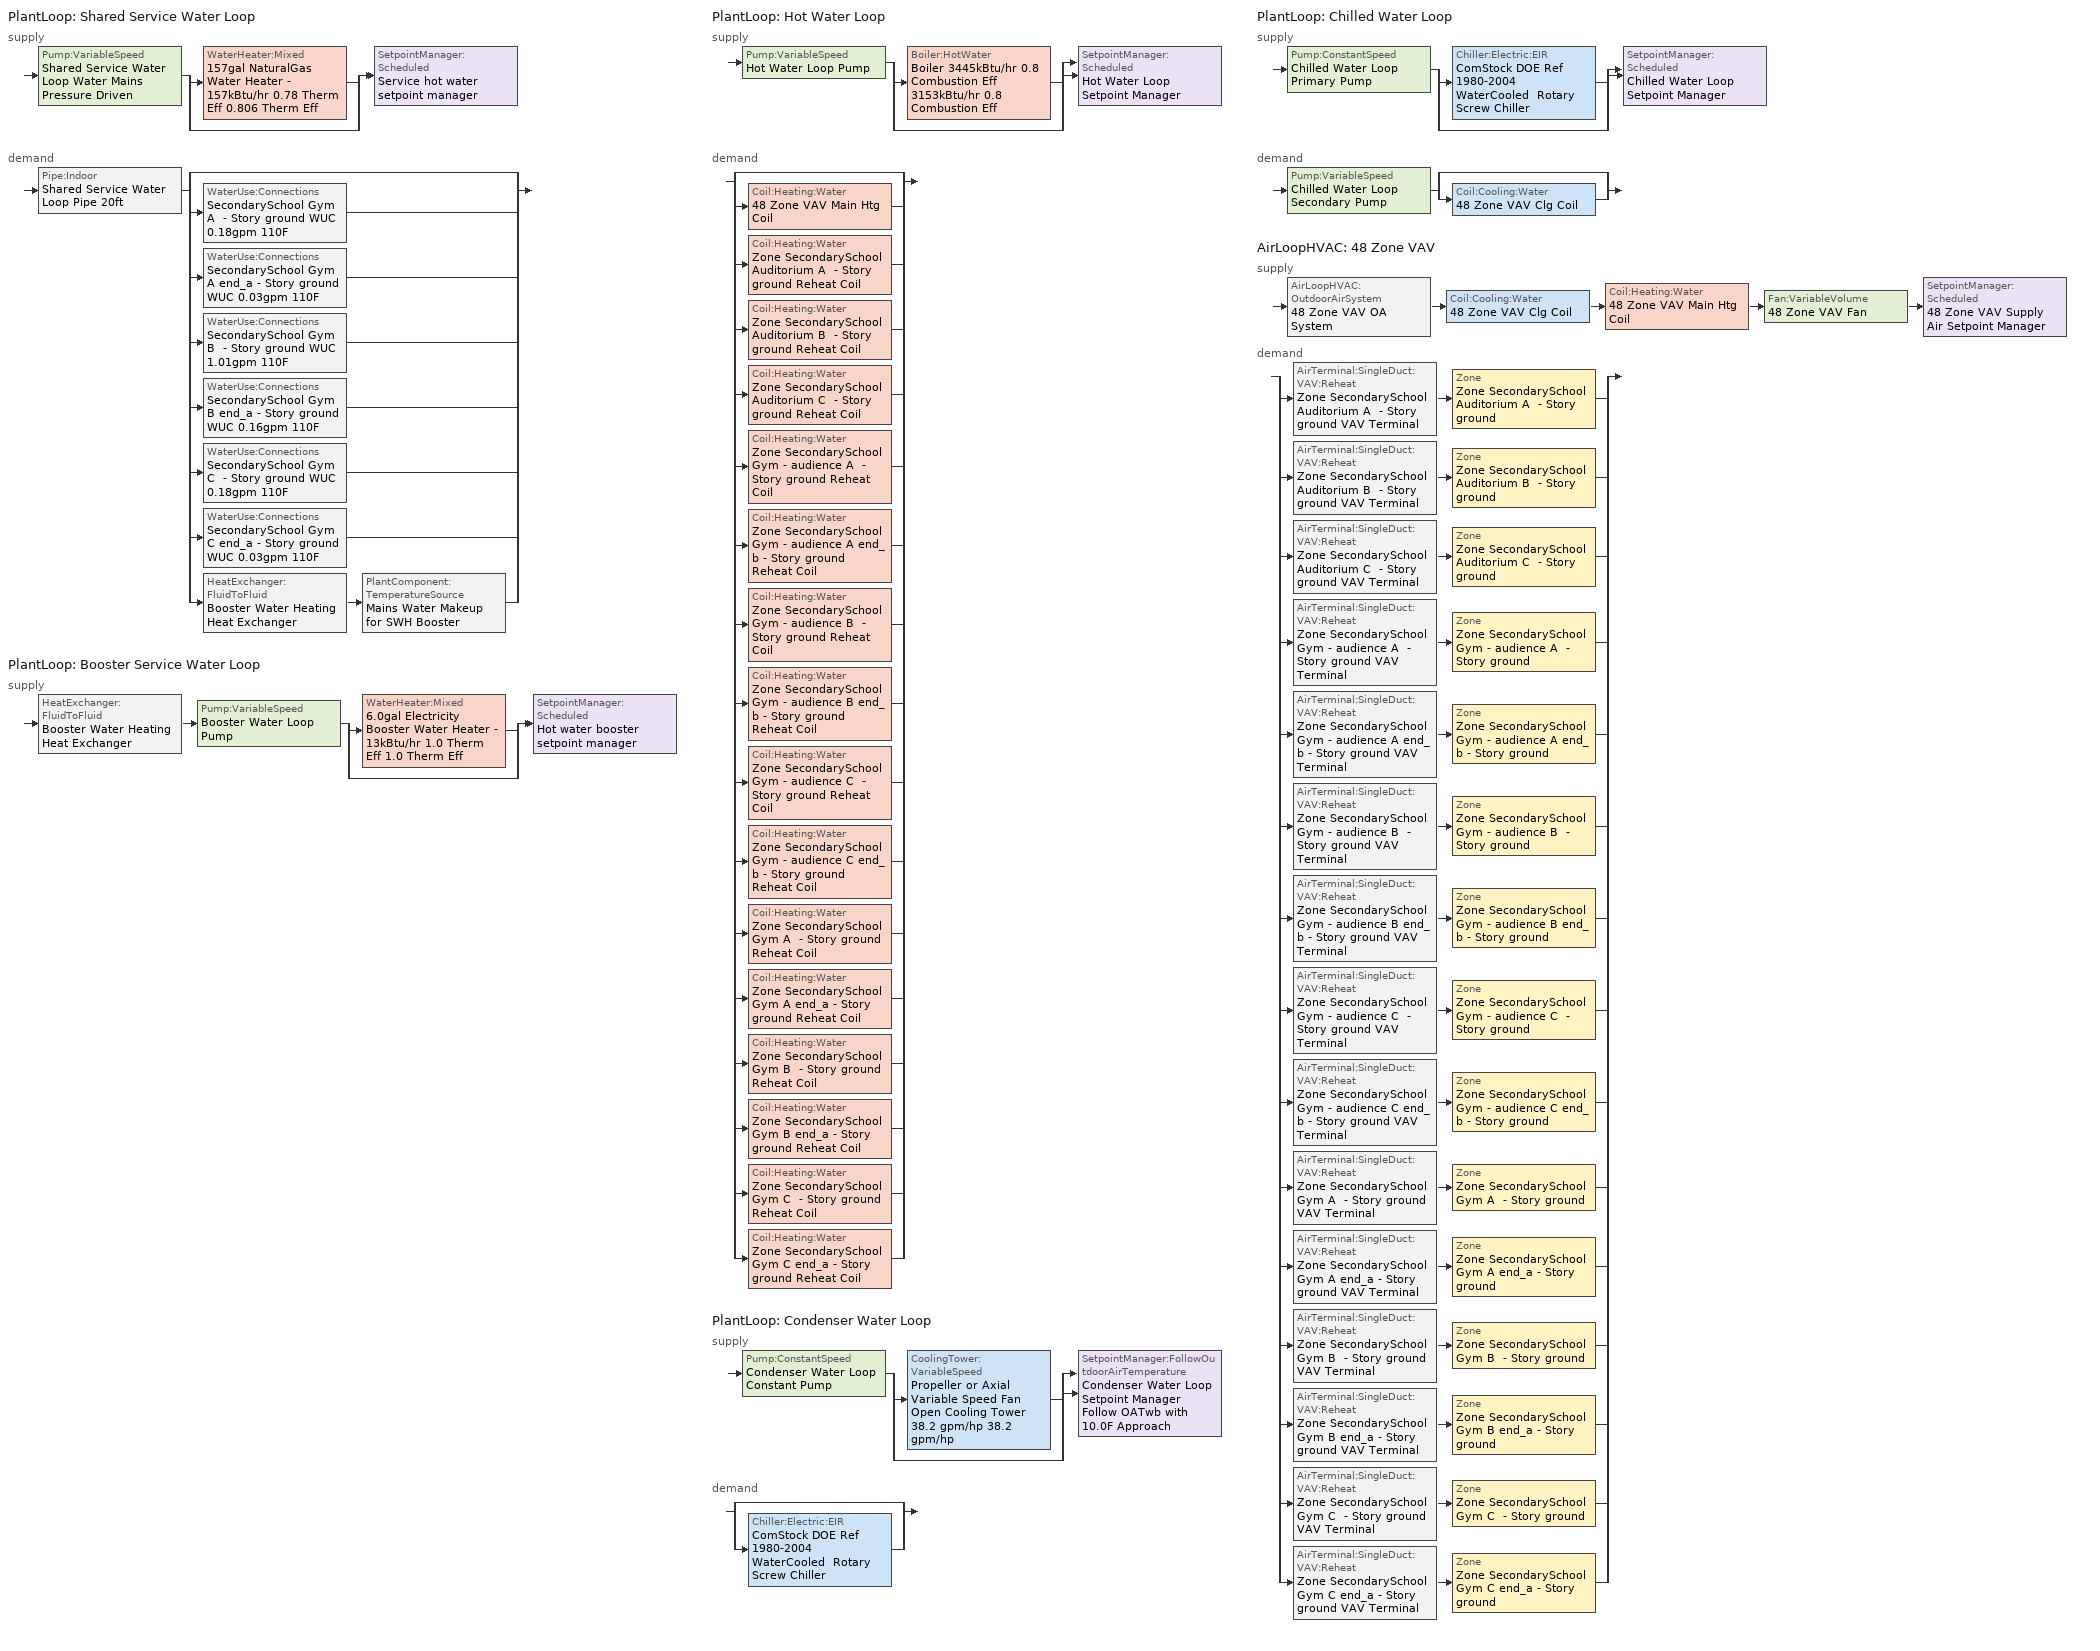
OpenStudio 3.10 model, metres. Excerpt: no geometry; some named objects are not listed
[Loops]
PlantLoop 'Shared Service Water Loop'
 supply: Pump:VariableSpeed 'Shared Service Water Loop Water Mains Pressure Driven' > split
  | WaterHeater:Mixed '157gal NaturalGas Water Heater - 157kBtu/hr 0.78 Therm Eff 0.806 Therm Eff'
  | bypass
  join > SetpointManager:Scheduled 'Service hot water setpoint manager'
 demand: Pipe:Indoor 'Shared Service Water Loop Pipe 20ft' > split
  | bypass
  | WaterUse:Connections 'SecondarySchool Gym A  - Story ground WUC 0.18gpm 110F'
  | WaterUse:Connections 'SecondarySchool Gym A end_a - Story ground WUC 0.03gpm 110F'
  | WaterUse:Connections 'SecondarySchool Gym B  - Story ground WUC 1.01gpm 110F'
  | WaterUse:Connections 'SecondarySchool Gym B end_a - Story ground WUC 0.16gpm 110F'
  | WaterUse:Connections 'SecondarySchool Gym C  - Story ground WUC 0.18gpm 110F'
  | WaterUse:Connections 'SecondarySchool Gym C end_a - Story ground WUC 0.03gpm 110F'
  | HeatExchanger:FluidToFluid 'Booster Water Heating Heat Exchanger' > PlantComponent:TemperatureSource 'Mains Water Makeup for SWH Booster'
PlantLoop 'Booster Service Water Loop'
 supply: HeatExchanger:FluidToFluid 'Booster Water Heating Heat Exchanger' > Pump:VariableSpeed 'Booster Water Loop Pump' > split
  | WaterHeater:Mixed '6.0gal Electricity Booster Water Heater - 13kBtu/hr 1.0 Therm Eff 1.0 Therm Eff'
  | bypass
  join > SetpointManager:Scheduled 'Hot water booster setpoint manager'
PlantLoop 'Hot Water Loop'
 supply: Pump:VariableSpeed 'Hot Water Loop Pump' > split
  | Boiler:HotWater 'Boiler 3445kBtu/hr 0.8 Combustion Eff 3153kBtu/hr 0.8 Combustion Eff'
  | bypass
  join > SetpointManager:Scheduled 'Hot Water Loop Setpoint Manager'
 demand: split
  | bypass
  | Coil:Heating:Water '48 Zone VAV Main Htg Coil'
  | Coil:Heating:Water 'Zone SecondarySchool Auditorium A  - Story ground Reheat Coil'
  | Coil:Heating:Water 'Zone SecondarySchool Auditorium B  - Story ground Reheat Coil'
  | Coil:Heating:Water 'Zone SecondarySchool Auditorium C  - Story ground Reheat Coil'
  | Coil:Heating:Water 'Zone SecondarySchool Gym - audience A  - Story ground Reheat Coil'
  | Coil:Heating:Water 'Zone SecondarySchool Gym - audience A end_b - Story ground Reheat Coil'
  | Coil:Heating:Water 'Zone SecondarySchool Gym - audience B  - Story ground Reheat Coil'
  | Coil:Heating:Water 'Zone SecondarySchool Gym - audience B end_b - Story ground Reheat Coil'
  | Coil:Heating:Water 'Zone SecondarySchool Gym - audience C  - Story ground Reheat Coil'
  | Coil:Heating:Water 'Zone SecondarySchool Gym - audience C end_b - Story ground Reheat Coil'
  | Coil:Heating:Water 'Zone SecondarySchool Gym A  - Story ground Reheat Coil'
  | Coil:Heating:Water 'Zone SecondarySchool Gym A end_a - Story ground Reheat Coil'
  | Coil:Heating:Water 'Zone SecondarySchool Gym B  - Story ground Reheat Coil'
  | Coil:Heating:Water 'Zone SecondarySchool Gym B end_a - Story ground Reheat Coil'
  | Coil:Heating:Water 'Zone SecondarySchool Gym C  - Story ground Reheat Coil'
  | Coil:Heating:Water 'Zone SecondarySchool Gym C end_a - Story ground Reheat Coil'
PlantLoop 'Condenser Water Loop'
 supply: Pump:ConstantSpeed 'Condenser Water Loop Constant Pump' > split
  | CoolingTower:VariableSpeed 'Propeller or Axial Variable Speed Fan Open Cooling Tower 38.2 gpm/hp 38.2 gpm/hp'
  | bypass
  join > SetpointManager:FollowOutdoorAirTemperature 'Condenser Water Loop Setpoint Manager Follow OATwb with 10.0F Approach'
 demand: split
  | bypass
  | Chiller:Electric:EIR 'ComStock DOE Ref 1980-2004 WaterCooled  Rotary Screw Chiller 0 419tons 0.676kW/ton 426tons 0.639kW/ton'
PlantLoop 'Chilled Water Loop'
 supply: Pump:ConstantSpeed 'Chilled Water Loop Primary Pump' > split
  | Chiller:Electric:EIR 'ComStock DOE Ref 1980-2004 WaterCooled  Rotary Screw Chiller 0 419tons 0.676kW/ton 426tons 0.639kW/ton'
  | bypass
  join > SetpointManager:Scheduled 'Chilled Water Loop Setpoint Manager'
 demand: Pump:VariableSpeed 'Chilled Water Loop Secondary Pump' > split
  | bypass
  | Coil:Cooling:Water '48 Zone VAV Clg Coil'
AirLoopHVAC '48 Zone VAV'
 supply: AirLoopHVAC:OutdoorAirSystem '48 Zone VAV OA System' > Coil:Cooling:Water '48 Zone VAV Clg Coil' > Coil:Heating:Water '48 Zone VAV Main Htg Coil' > Fan:VariableVolume '48 Zone VAV Fan' > SetpointManager:Scheduled '48 Zone VAV Supply Air Setpoint Manager'
 demand: split
  | AirTerminal:SingleDuct:VAV:Reheat 'Zone SecondarySchool Auditorium A  - Story ground VAV Terminal' > Zone 'Zone SecondarySchool Auditorium A  - Story ground'
  | AirTerminal:SingleDuct:VAV:Reheat 'Zone SecondarySchool Auditorium B  - Story ground VAV Terminal' > Zone 'Zone SecondarySchool Auditorium B  - Story ground'
  | AirTerminal:SingleDuct:VAV:Reheat 'Zone SecondarySchool Auditorium C  - Story ground VAV Terminal' > Zone 'Zone SecondarySchool Auditorium C  - Story ground'
  | AirTerminal:SingleDuct:VAV:Reheat 'Zone SecondarySchool Gym - audience A  - Story ground VAV Terminal' > Zone 'Zone SecondarySchool Gym - audience A  - Story ground'
  | AirTerminal:SingleDuct:VAV:Reheat 'Zone SecondarySchool Gym - audience A end_b - Story ground VAV Terminal' > Zone 'Zone SecondarySchool Gym - audience A end_b - Story ground'
  | AirTerminal:SingleDuct:VAV:Reheat 'Zone SecondarySchool Gym - audience B  - Story ground VAV Terminal' > Zone 'Zone SecondarySchool Gym - audience B  - Story ground'
  | AirTerminal:SingleDuct:VAV:Reheat 'Zone SecondarySchool Gym - audience B end_b - Story ground VAV Terminal' > Zone 'Zone SecondarySchool Gym - audience B end_b - Story ground'
  | AirTerminal:SingleDuct:VAV:Reheat 'Zone SecondarySchool Gym - audience C  - Story ground VAV Terminal' > Zone 'Zone SecondarySchool Gym - audience C  - Story ground'
  | AirTerminal:SingleDuct:VAV:Reheat 'Zone SecondarySchool Gym - audience C end_b - Story ground VAV Terminal' > Zone 'Zone SecondarySchool Gym - audience C end_b - Story ground'
  | AirTerminal:SingleDuct:VAV:Reheat 'Zone SecondarySchool Gym A  - Story ground VAV Terminal' > Zone 'Zone SecondarySchool Gym A  - Story ground'
  | AirTerminal:SingleDuct:VAV:Reheat 'Zone SecondarySchool Gym A end_a - Story ground VAV Terminal' > Zone 'Zone SecondarySchool Gym A end_a - Story ground'
  | AirTerminal:SingleDuct:VAV:Reheat 'Zone SecondarySchool Gym B  - Story ground VAV Terminal' > Zone 'Zone SecondarySchool Gym B  - Story ground'
  | AirTerminal:SingleDuct:VAV:Reheat 'Zone SecondarySchool Gym B end_a - Story ground VAV Terminal' > Zone 'Zone SecondarySchool Gym B end_a - Story ground'
  | AirTerminal:SingleDuct:VAV:Reheat 'Zone SecondarySchool Gym C  - Story ground VAV Terminal' > Zone 'Zone SecondarySchool Gym C  - Story ground'
  | AirTerminal:SingleDuct:VAV:Reheat 'Zone SecondarySchool Gym C end_a - Story ground VAV Terminal' > Zone 'Zone SecondarySchool Gym C end_a - Story ground'
[Construction]
Copper pipe 0.75in type L with 0.5in fiberglass batt: Fiberglass batt 0.5in, Copper pipe 0.75in type L
[Material] Roughness=Smooth; Thermal Absorptance=0.9; Solar Absorptance=0.7; Visible Absorptance=0.7
Name | Thickness {m} | Conductivity {W/m-K} | Density {kg/m3} | Specific Heat {J/kg-K}
Copper pipe 0.75in type L | 0.001143 | 386 | 8906.27 | 385.1856
Fiberglass batt 0.5in | 0.0127 | 0.0663448 | 11.2129 | 837.36
[Sizing:Zone] Zone Cooling Design Supply Air Temperature Input Method=SupplyAirTemperature; Zone Cooling Design Supply Air Temperature {C}=12.7778; Zone Cooling Design Supply Air Temperature Difference {deltaC}=11.11; Zone Heating Design Supply Air Temperature Input Method=SupplyAirTemperature; Zone Heating Design Supply Air Temperature {C}=40; Zone Heating Design Supply Air Temperature Difference {deltaC}=11.11; Zone Cooling Design Supply Air Humidity Ratio {kg-H2O/kg-air}=0.0085; Zone Heating Design Supply Air Humidity Ratio {kg-H2O/kg-air}=0.008; Cooling Design Air Flow Method=DesignDayWithLimit; Heating Design Air Flow Method=DesignDay; Heating Maximum Air Flow Fraction=1; Account for Dedicated Outdoor Air System=No; Dedicated Outdoor Air System Control Strategy=NeutralSupplyAir; Dedicated Outdoor Air Low Setpoint Temperature for Design {C}=autosize; Dedicated Outdoor Air High Setpoint Temperature for Design {C}=autosize; Zone Load Sizing Method=Sensible Load Only No Latent Load; Zone Latent Cooling Design Supply Air Humidity Ratio Input Method=HumidityRatioDifference; Zone Cooling Design Supply Air Humidity Ratio Difference {kgWater/kgDryAir}=0.005; Zone Latent Heating Design Supply Air Humidity Ratio Input Method=HumidityRatioDifference; Zone Humidification Design Supply Air Humidity Ratio Difference {kgWater/kgDryAir}=0.005; Sizing Option=Coincident
Zone SecondarySchool Gym A end_a - Story ground; Zone SecondarySchool Gym B end_a - Story ground; Zone SecondarySchool Gym C end_a - Story ground; Zone SecondarySchool Gym A  - Story ground; Zone SecondarySchool Gym B  - Story ground; Zone SecondarySchool Gym C  - Story ground; Zone SecondarySchool Auditorium A  - Story ground; Zone SecondarySchool Auditorium B  - Story ground; Zone SecondarySchool Auditorium C  - Story ground; Zone SecondarySchool Gym - audience A  - Story ground; Zone SecondarySchool Gym - audience B  - Story ground; Zone SecondarySchool Gym - audience C  - Story ground; Zone SecondarySchool Gym - audience A end_b - Story ground; Zone SecondarySchool Gym - audience B end_b - Story ground; Zone SecondarySchool Gym - audience C end_b - Story ground
[Zone equipment]
Zone SecondarySchool Gym A end_a - Story ground: Zone SecondarySchool Gym A end_a - Story ground VAV Terminal
Zone SecondarySchool Gym B end_a - Story ground: Zone SecondarySchool Gym B end_a - Story ground VAV Terminal
Zone SecondarySchool Gym C end_a - Story ground: Zone SecondarySchool Gym C end_a - Story ground VAV Terminal
Zone SecondarySchool Gym A  - Story ground: Zone SecondarySchool Gym A  - Story ground VAV Terminal
Zone SecondarySchool Gym B  - Story ground: Zone SecondarySchool Gym B  - Story ground VAV Terminal
Zone SecondarySchool Gym C  - Story ground: Zone SecondarySchool Gym C  - Story ground VAV Terminal
Zone SecondarySchool Auditorium A  - Story ground: Zone SecondarySchool Auditorium A  - Story ground VAV Terminal
Zone SecondarySchool Auditorium B  - Story ground: Zone SecondarySchool Auditorium B  - Story ground VAV Terminal
Zone SecondarySchool Auditorium C  - Story ground: Zone SecondarySchool Auditorium C  - Story ground VAV Terminal
Zone SecondarySchool Gym - audience A  - Story ground: Zone SecondarySchool Gym - audience A  - Story ground VAV Terminal
Zone SecondarySchool Gym - audience B  - Story ground: Zone SecondarySchool Gym - audience B  - Story ground VAV Terminal
Zone SecondarySchool Gym - audience C  - Story ground: Zone SecondarySchool Gym - audience C  - Story ground VAV Terminal
Zone SecondarySchool Gym - audience A end_b - Story ground: Zone SecondarySchool Gym - audience A end_b - Story ground VAV Terminal
Zone SecondarySchool Gym - audience B end_b - Story ground: Zone SecondarySchool Gym - audience B end_b - Story ground VAV Terminal
Zone SecondarySchool Gym - audience C end_b - Story ground: Zone SecondarySchool Gym - audience C end_b - Story ground VAV Terminal
[WaterUse:Equipment:Definition] Target Temperature Schedule=Mixed Water At Faucet Temp - 110F; Sensible Fraction Schedule=Fraction Sensible - 0.2; Latent Fraction Schedule=Fraction Latent - 0.05
Name | Peak Flow Rate {m3/s}
SecondarySchool Gym A  - Story ground Water Use 0.18gpm 110F; SecondarySchool Gym C  - Story ground Water Use 0.18gpm 110F | 1.10952e-05
SecondarySchool Gym A end_a - Story ground Water Use 0.03gpm 110F; SecondarySchool Gym C end_a - Story ground Water Use 0.03gpm 110F | 1.77422e-06
SecondarySchool Gym B  - Story ground Water Use 1.01gpm 110F | 6.35532e-05
SecondarySchool Gym B end_a - Story ground Water Use 0.16gpm 110F | 1.01627e-05
[WaterUse:Equipment] Flow Rate Fraction Schedule=SchoolSecondary BLDG_SWH_SCH
Name | Water Use Equipment Definition | Space
SecondarySchool Gym A  - Story ground Service Water Use 0.18gpm 110F | SecondarySchool Gym A  - Story ground Water Use 0.18gpm 110F | SecondarySchool Gym A  - Story ground
SecondarySchool Gym A end_a - Story ground Service Water Use 0.03gpm 110F | SecondarySchool Gym A end_a - Story ground Water Use 0.03gpm 110F | SecondarySchool Gym A end_a - Story ground
SecondarySchool Gym B  - Story ground Service Water Use 1.01gpm 110F | SecondarySchool Gym B  - Story ground Water Use 1.01gpm 110F | SecondarySchool Gym B  - Story ground
SecondarySchool Gym B end_a - Story ground Service Water Use 0.16gpm 110F | SecondarySchool Gym B end_a - Story ground Water Use 0.16gpm 110F | SecondarySchool Gym B end_a - Story ground
SecondarySchool Gym C  - Story ground Service Water Use 0.18gpm 110F | SecondarySchool Gym C  - Story ground Water Use 0.18gpm 110F | SecondarySchool Gym C  - Story ground
SecondarySchool Gym C end_a - Story ground Service Water Use 0.03gpm 110F | SecondarySchool Gym C end_a - Story ground Water Use 0.03gpm 110F | SecondarySchool Gym C end_a - Story ground
[WaterUse:Connections] Drain Water Heat Exchanger Type=None; Drain Water Heat Exchanger Destination=Plant
Name | Water Use Equipment Name 1
SecondarySchool Gym A  - Story ground WUC 0.18gpm 110F | SecondarySchool Gym A  - Story ground Service Water Use 0.18gpm 110F
SecondarySchool Gym A end_a - Story ground WUC 0.03gpm 110F | SecondarySchool Gym A end_a - Story ground Service Water Use 0.03gpm 110F
SecondarySchool Gym B  - Story ground WUC 1.01gpm 110F | SecondarySchool Gym B  - Story ground Service Water Use 1.01gpm 110F
SecondarySchool Gym B end_a - Story ground WUC 0.16gpm 110F | SecondarySchool Gym B end_a - Story ground Service Water Use 0.16gpm 110F
SecondarySchool Gym C  - Story ground WUC 0.18gpm 110F | SecondarySchool Gym C  - Story ground Service Water Use 0.18gpm 110F
SecondarySchool Gym C end_a - Story ground WUC 0.03gpm 110F | SecondarySchool Gym C end_a - Story ground Service Water Use 0.03gpm 110F
[PlantLoop] Glycol Concentration=0; Load Distribution Scheme=Optimal
Name | Maximum Loop Temperature {C} | Minimum Loop Temperature {C} | Maximum Loop Flow Rate {m3/s} | Plant Loop Volume {m3} | Fluid Type | Common Pipe Simulation
Shared Service Water Loop | 82.2222 | 51.6667 | 0.00137957 | 0.165549
Booster Service Water Loop |  |  | 4.91578e-05 | 0.00589893
Hot Water Loop |  | 10 | 0.0233955 | 2.80746 | Water
Condenser Water Loop | 80 | 5 | 0.0868102 | 10.4172
Chilled Water Loop | 40 | 1 | 0.0625998 | 7.51197 |  | CommonPipe
[Sizing:Plant]
Name | Loop Type | Design Loop Exit Temperature {C} | Loop Design Temperature Difference {deltaC} | Sizing Option | Zone Timesteps in Averaging Window | Coincident Sizing Factor Mode
Shared Service Water Loop | Heating | 60 | 5 | NonCoincident | 1 | None
Booster Service Water Loop | Heating | 82.2222 | 5 | NonCoincident | 1 | None
Hot Water Loop | Heating | 82.2222 | 11.1111 | NonCoincident | 1 | None
Condenser Water Loop | Condenser | 29.4444 | 5.55556 | Coincident | 6 | GlobalCoolingSizingFactor
Chilled Water Loop | Cooling | 6.66667 | 5.61111 | NonCoincident | 1 | None
[SetpointManager:Scheduled] Control Variable=Temperature
Name | Schedule | Setpoint Node or NodeList
Service hot water setpoint manager | Service Water Loop Temp - 140F | Shared Service Water Loop Supply Outlet Node
Hot water booster setpoint manager | Service Water Booster Temp - 180F | Booster Service Water Loop Supply Outlet Node
Hot Water Loop Setpoint Manager | Hot Water Loop Temp - 180F | Hot Water Loop Supply Outlet Node
Chilled Water Loop Setpoint Manager | Chilled Water Loop Temp - 44F | Chilled Water Loop Supply Outlet Node
48 Zone VAV Supply Air Setpoint Manager | Supply Air Temp - 55.0F | 48 Zone VAV Supply Outlet Node
[Pump:VariableSpeed] Coefficient 1 of the Part Load Performance Curve=0; Pump Control Type=Intermittent; Skin Loss Radiative Fraction=0.5; Design Power Sizing Method=PowerPerFlowPerPressure; Design Electric Power per Unit Flow Rate {W/(m3/s)}=348701.1; Design Shaft Power per Unit Flow Rate per Unit Head {W-s/m3-Pa}=1.28205; Design Minimum Flow Rate Fraction=0
Name | Rated Flow Rate {m3/s} | Rated Pump Head {Pa} | Rated Power Consumption {W} | Motor Efficiency | Coefficient 2 of the Part Load Performance Curve | Coefficient 3 of the Part Load Performance Curve | Coefficient 4 of the Part Load Performance Curve | Minimum Flow Rate {m3/s} | Fraction of Motor Inefficiencies to Fluid Stream
Shared Service Water Loop Water Mains Pressure Driven | 0.00137957 | 0.001 | 1.76868e-06 | 1 | 3.2485 | -4.7443 | 2.5294
Booster Water Loop Pump | 4.91578e-05 | 0 | 0 | 1 | 3.2485 | -4.7443 | 2.5294 | 0
Hot Water Loop Pump | 0.0233955 | 179344 | 6010.37 | 0.895 | 3.2485 | -4.7443 | 2.5294
Chilled Water Loop Secondary Pump | 0.0625998 | 134508 | 11862.7 | 0.91 | 0.5726 | -0.301 | 0.7347 |  | 0
[WaterHeater:Mixed] Deadband Temperature Difference {deltaC}=2; Heater Control Type=Cycle; Heater Fuel Type=FuelOilNo2; Off Cycle Parasitic Fuel Consumption Rate {W}=0; Off Cycle Parasitic Fuel Type=FuelOilNo2; Off Cycle Parasitic Heat Fraction to Tank=0; On Cycle Parasitic Fuel Consumption Rate {W}=0; On Cycle Parasitic Fuel Type=FuelOilNo2; On Cycle Parasitic Heat Fraction to Tank=0; Ambient Temperature Indicator=Schedule; Ambient Temperature Schedule=Water Heater Ambient Temp Schedule 71.6F; Use Side Effectiveness=1; Source Side Effectiveness=1; Use Side Design Flow Rate {m3/s}=autosize; Source Side Design Flow Rate {m3/s}=autosize; Indirect Water Heating Recovery Time {hr}=1.5; Source Side Flow Control Mode=IndirectHeatPrimarySetpoint
Name | Tank Volume {m3} | Setpoint Temperature Schedule | Maximum Temperature Limit {C} | Heater Maximum Capacity {W} | Heater Thermal Efficiency | Off Cycle Loss Coefficient to Ambient Temperature {W/K} | On Cycle Loss Coefficient to Ambient Temperature {W/K}
157gal NaturalGas Water Heater - 157kBtu/hr 0.78 Therm Eff 0.806 Therm Eff | 0.592855 | Service Water Loop Temp - 140F | 60 | 45899.6 | 0.80606 | 8.94127 | 8.94127
6.0gal Electricity Booster Water Heater - 13kBtu/hr 1.0 Therm Eff 1.0 Therm Eff | 0.0227125 | Service Water Loop Temp - 180F | 82.2222 | 3820.96 | 1 | 2.26162 | 2.26162
[WaterHeater:Sizing] Design Mode=PeakDraw; Time Storage Can Meet Peak Draw {hr}=0.538503; Nominal Tank Volume for Autosizing Plant Connections {m3}=1
Name | Time for Tank Recovery {hr}
157gal NaturalGas Water Heater - 157kBtu/hr 0.78 Therm Eff 0.806 Therm Eff | 0.5
6.0gal Electricity Booster Water Heater - 13kBtu/hr 1.0 Therm Eff 1.0 Therm Eff | 1
[Pipe:Indoor]
Shared Service Water Loop Pipe 20ft: Construction=Copper pipe 0.75in type L with 0.5in fiberglass batt; Environment Type=Schedule; Ambient Temperature Schedule=Shared Service Water Loop Piping Air Temp - 70F; Ambient Air Velocity Schedule=Shared Service Water Loop Piping Air Velocity - 0.67mph; Pipe Inside Diameter {m}=0.019939; Pipe Length {m}=6.1
[HeatExchanger:FluidToFluid]
Booster Water Heating Heat Exchanger: Loop Demand Side Design Flow Rate {m3/s}=4.91578e-05; Loop Supply Side Design Flow Rate {m3/s}=4.91578e-05; Heat Exchange Model Type=Ideal; Heat Exchanger U-Factor Times Area Value {W/K}=59.9051; Control Type=UncontrolledOn; Minimum Temperature Difference to Activate Heat Exchanger {deltaC}=0.01; Heat Transfer Metering End Use Type=LoopToLoop; Component Override Cooling Control Temperature Mode=Loop; Sizing Factor=1; Operation Minimum Temperature Limit {C}=0; Operation Maximum Temperature Limit {C}=100
[PlantComponent:TemperatureSource]
Mains Water Makeup for SWH Booster: Design Volume Flow Rate {m3/s}=0.00137957; Temperature Specification Type=Scheduled; Source Temperature {C}=13.1983; Source Temperature Schedule=Booster Water Makeup Temperature
[Boiler:HotWater]
Boiler 3445kBtu/hr 0.8 Combustion Eff 3153kBtu/hr 0.8 Combustion Eff: Fuel Type=FuelOilNo2; Nominal Capacity {W}=1.06961e+06; Nominal Thermal Efficiency=0.793; Efficiency Curve Temperature Evaluation Variable=LeavingBoiler; Normalized Boiler Efficiency Curve=Boiler with No Minimum Turndown; Design Water Flow Rate {m3/s}=0.0233955; Minimum Part Load Ratio=0; Maximum Part Load Ratio=1.2; Optimum Part Load Ratio=1; Water Outlet Upper Temperature Limit {C}=95; Boiler Flow Mode=LeavingSetpointModulated; On Cycle Parasitic Electric Load {W}=0; Off Cycle Parasitic Fuel Load {W}=0; Sizing Factor=1
[SetpointManager:FollowOutdoorAirTemperature]
Condenser Water Loop Setpoint Manager Follow OATwb with 10.0F Approach: Control Variable=Temperature; Reference Temperature Type=OutdoorAirWetBulb; Offset Temperature Difference {deltaC}=5.55556; Maximum Setpoint Temperature {C}=26.0556; Minimum Setpoint Temperature {C}=21.1111; Setpoint Node or NodeList=Condenser Water Loop Supply Outlet Node
[Pump:ConstantSpeed] Fraction of Motor Inefficiencies to Fluid Stream=0; Pump Control Type=Intermittent; Design Power Sizing Method=PowerPerFlowPerPressure; Design Electric Power per Unit Flow Rate {W/(m3/s)}=348701.1; Design Shaft Power per Unit Flow Rate per Unit Head {W-s/m3-Pa}=1.28205
Name | Rated Flow Rate {m3/s} | Rated Pump Head {Pa} | Rated Power Consumption {W} | Motor Efficiency
Condenser Water Loop Constant Pump | 0.0868102 | 148557 | 17893.5 | 0.924
Chilled Water Loop Primary Pump | 0.0625998 | 44836 | 4112.42 | 0.875
[CoolingTower:VariableSpeed]
Propeller or Axial Variable Speed Fan Open Cooling Tower 38.2 gpm/hp 38.2 gpm/hp: Model Type=CoolToolsCrossFlow; Design Inlet Air Wet-Bulb Temperature {C}=20.5; Design Approach Temperature {deltaC}=5.55556; Design Range Temperature {deltaC}=5.55556; Design Water Flow Rate {m3/s}=0.0868102; Design Air Flow Rate {m3/s}=73.6357; Design Fan Power {W}=26663.8; Fan Power Ratio Function of Air Flow Rate Ratio Curve=VSD-TWR-FAN-FPLR; Minimum Air Flow Rate Ratio=0.2; Fraction of Tower Capacity in Free Convection Regime=0.125; Basin Heater Capacity {W/K}=0; Basin Heater Setpoint Temperature {C}=2; Evaporation Loss Mode=SaturatedExit; Evaporation Loss Factor {percent/K}=0.2; Drift Loss Percent {percent}=0.008; Blowdown Calculation Mode=ConcentrationRatio; Blowdown Concentration Ratio=3; Number of Cells=1; Sizing Factor=1
[Chiller:Electric:EIR]
ComStock DOE Ref 1980-2004 WaterCooled  Rotary Screw Chiller 0 419tons 0.676kW/ton 426tons 0.639kW/ton: Reference Capacity {W}=1.47439e+06; Reference COP {W/W}=5.5; Reference Leaving Chilled Water Temperature {C}=6.66667; Reference Entering Condenser Fluid Temperature {C}=35; Reference Chilled Water Flow Rate {m3/s}=0.0625998; Reference Condenser Fluid Flow Rate {m3/s}=0.0754872; Cooling Capacity Function of Temperature Curve=WaterCooled_PositiveDisplacement_Chiller_GT150_2010_PathA_CAPFT; Electric Input to Cooling Output Ratio Function of Temperature Curve=WaterCooled_PositiveDisplacement_Chiller_GT150_2010_PathA_EIRFT; Electric Input to Cooling Output Ratio Function of Part Load Ratio Curve=ChlrWtrPosDispPathAAllEIRRatio_fQRatio; Minimum Part Load Ratio=0.15; Maximum Part Load Ratio=1; Optimum Part Load Ratio=1; Minimum Unloading Ratio=0.25; Condenser Type=WaterCooled; Leaving Chilled Water Lower Temperature Limit {C}=2.22222; Chiller Flow Mode=ConstantFlow; Design Heat Recovery Water Flow Rate {m3/s}=Autosize; Sizing Factor=1; Basin Heater Setpoint Temperature {C}=10; Condenser Heat Recovery Relative Capacity Fraction=1; Condenser Flow Control=ConstantFlow; Condenser Minimum Flow Fraction=0.2; Thermosiphon Minimum Temperature Difference=0
[AirLoopHVAC]
48 Zone VAV: Availability Schedule=48 Zone VAV Occ Sch; Design Supply Air Flow Rate {m3/s}=26.9297; Design Return Air Flow Fraction of Supply Air Flow=1
[Sizing:System]
48 Zone VAV: Type of Load to Size On=Sensible; Design Outdoor Air Flow Rate {m3/s}=26.9297; Central Heating Maximum System Air Flow Ratio=0.3; Preheat Design Temperature {C}=7.22222; Preheat Design Humidity Ratio {kg-H2O/kg-Air}=0.008; Precool Design Temperature {C}=12.7778; Precool Design Humidity Ratio {kg-H2O/kg-Air}=0.008; Central Cooling Design Supply Air Temperature {C}=12.7778; Central Heating Design Supply Air Temperature {C}=12.7778; Sizing Option=Coincident; 100% Outdoor Air in Cooling=No; 100% Outdoor Air in Heating=No; Central Cooling Design Supply Air Humidity Ratio {kg-H2O/kg-Air}=0.0085; Central Heating Design Supply Air Humidity Ratio {kg-H2O/kg-Air}=0.008; Cooling Design Air Flow Method=DesignDay; Heating Design Air Flow Method=DesignDay; System Outdoor Air Method=ZoneSum; Zone Maximum Outdoor Air Fraction=1; Cooling Supply Air Flow Rate Per Floor Area {m3/s-m2}=0.00996765; Cooling Fraction of Autosized Cooling Supply Air Flow Rate=1; Cooling Supply Air Flow Rate Per Unit Cooling Capacity {m3/s-W}=3.94755e-05; Heating Supply Air Flow Rate Per Floor Area {m3/s-m2}=0.00996765; Heating Fraction of Autosized Heating Supply Air Flow Rate=1; Heating Fraction of Autosized Cooling Supply Air Flow Rate=1; Heating Supply Air Flow Rate Per Unit Heating Capacity {m3/s-W}=3.15882e-05; Cooling Design Capacity Method=CoolingDesignCapacity; Cooling Design Capacity {W}=728251; Cooling Design Capacity Per Floor Area {W/m2}=234.7; Fraction of Autosized Cooling Design Capacity=1; Heating Design Capacity Method=HeatingDesignCapacity; Heating Design Capacity {W}=437396; Heating Design Capacity Per Floor Area {W/m2}=157; Fraction of Autosized Heating Design Capacity=1; Central Cooling Capacity Control Method=OnOff; Occupant Diversity=1
[Fan:VariableVolume]
48 Zone VAV Fan: Availability Schedule=Always On Discrete; Fan Total Efficiency=0.61165; Pressure Rise {Pa}=1389.92; Maximum Flow Rate {m3/s}=26.9297; Fan Power Minimum Flow Rate Input Method=Fraction; Fan Power Minimum Flow Fraction=0.25; Fan Power Minimum Air Flow Rate {m3/s}=0; Motor Efficiency=0.941; Motor In Airstream Fraction=1; Fan Power Coefficient 1=0.04076; Fan Power Coefficient 2=0.0881; Fan Power Coefficient 3=-0.0729; Fan Power Coefficient 4=0.9437; Fan Power Coefficient 5=0
[Coil:Heating:Water] Availability Schedule=Always On Discrete; Rated Inlet Water Temperature {C}=82.2222; Rated Outlet Water Temperature {C}=71.1111
Name | U-Factor Times Area Value {W/K} | Maximum Water Flow Rate {m3/s} | Rated Capacity {W} | Rated Inlet Air Temperature {C} | Rated Outlet Air Temperature {C}
48 Zone VAV Main Htg Coil | 2356.76 | 0.00362267 | 165624 | 7.22222 | 12.7778
Zone SecondarySchool Auditorium A  - Story ground Reheat Coil | 173.497 | 0.000183679 | 8397.58 | 12.7778 | 40
Zone SecondarySchool Auditorium B  - Story ground Reheat Coil | 428.467 | 0.000513131 | 23459.8 | 12.7778 | 40
Zone SecondarySchool Auditorium C  - Story ground Reheat Coil | 181.909 | 0.000203749 | 9315.15 | 12.7778 | 40
Zone SecondarySchool Gym - audience A  - Story ground Reheat Coil | 172.871 | 0.000180143 | 8235.93 | 12.7778 | 40
Zone SecondarySchool Gym - audience A end_b - Story ground Reheat Coil | 85.2748 | 9.21069e-05 | 4211.02 | 12.7778 | 40
Zone SecondarySchool Gym - audience B  - Story ground Reheat Coil | 335.808 | 0.000382811 | 17501.6 | 12.7778 | 40
Zone SecondarySchool Gym - audience B end_b - Story ground Reheat Coil | 292.643 | 0.000330048 | 15089.4 | 12.7778 | 40
Zone SecondarySchool Gym - audience C  - Story ground Reheat Coil | 182.342 | 0.000204623 | 9355.13 | 12.7778 | 40
Zone SecondarySchool Gym - audience C end_b - Story ground Reheat Coil | 87.4909 | 9.71348e-05 | 4440.89 | 12.7778 | 40
Zone SecondarySchool Gym A  - Story ground Reheat Coil | 310.608 | 0.000345555 | 15798.4 | 12.7778 | 40
Zone SecondarySchool Gym A end_a - Story ground Reheat Coil | 85.351 | 9.20992e-05 | 4210.67 | 12.7778 | 40
Zone SecondarySchool Gym B  - Story ground Reheat Coil | 876.439 | 0.0010593 | 48429.8 | 12.7778 | 40
Zone SecondarySchool Gym B end_a - Story ground Reheat Coil | 294.911 | 0.000333617 | 15252.6 | 12.7778 | 40
Zone SecondarySchool Gym C  - Story ground Reheat Coil | 329.475 | 0.000377265 | 17248.1 | 12.7778 | 40
Zone SecondarySchool Gym C end_a - Story ground Reheat Coil | 88.3773 | 9.8728e-05 | 4513.73 | 12.7778 | 40
[Controller:WaterCoil] Minimum Actuated Flow {m3/s}=0
Name | Water Coil | Action | Controller Convergence Tolerance {deltaC} | Maximum Actuated Flow {m3/s}
48 Zone VAV Main Htg Coil Controller | 48 Zone VAV Main Htg Coil | Normal | 0.0001 | 0.00362267
48 Zone VAV Clg Coil Controller | 48 Zone VAV Clg Coil | Reverse | 1.40205e-05 | 0.0339639
Zone SecondarySchool Auditorium A  - Story ground Reheat Coil Controller | Zone SecondarySchool Auditorium A  - Story ground Reheat Coil | Normal | 0.0001
Zone SecondarySchool Auditorium B  - Story ground Reheat Coil Controller | Zone SecondarySchool Auditorium B  - Story ground Reheat Coil | Normal | 0.0001
Zone SecondarySchool Auditorium C  - Story ground Reheat Coil Controller | Zone SecondarySchool Auditorium C  - Story ground Reheat Coil | Normal | 0.0001
Zone SecondarySchool Gym - audience A  - Story ground Reheat Coil Controller | Zone SecondarySchool Gym - audience A  - Story ground Reheat Coil | Normal | 0.0001
Zone SecondarySchool Gym - audience A end_b - Story ground Reheat Coil Controller | Zone SecondarySchool Gym - audience A end_b - Story ground Reheat Coil | Normal | 0.0001
Zone SecondarySchool Gym - audience B  - Story ground Reheat Coil Controller | Zone SecondarySchool Gym - audience B  - Story ground Reheat Coil | Normal | 0.0001
Zone SecondarySchool Gym - audience B end_b - Story ground Reheat Coil Controller | Zone SecondarySchool Gym - audience B end_b - Story ground Reheat Coil | Normal | 0.0001
Zone SecondarySchool Gym - audience C  - Story ground Reheat Coil Controller | Zone SecondarySchool Gym - audience C  - Story ground Reheat Coil | Normal | 0.0001
Zone SecondarySchool Gym - audience C end_b - Story ground Reheat Coil Controller | Zone SecondarySchool Gym - audience C end_b - Story ground Reheat Coil | Normal | 0.0001
Zone SecondarySchool Gym A  - Story ground Reheat Coil Controller | Zone SecondarySchool Gym A  - Story ground Reheat Coil | Normal | 0.0001
Zone SecondarySchool Gym A end_a - Story ground Reheat Coil Controller | Zone SecondarySchool Gym A end_a - Story ground Reheat Coil | Normal | 0.0001
Zone SecondarySchool Gym B  - Story ground Reheat Coil Controller | Zone SecondarySchool Gym B  - Story ground Reheat Coil | Normal | 0.0001
Zone SecondarySchool Gym B end_a - Story ground Reheat Coil Controller | Zone SecondarySchool Gym B end_a - Story ground Reheat Coil | Normal | 0.0001
Zone SecondarySchool Gym C  - Story ground Reheat Coil Controller | Zone SecondarySchool Gym C  - Story ground Reheat Coil | Normal | 0.0001
Zone SecondarySchool Gym C end_a - Story ground Reheat Coil Controller | Zone SecondarySchool Gym C end_a - Story ground Reheat Coil | Normal | 0.0001
[Coil:Cooling:Water]
48 Zone VAV Clg Coil: Availability Schedule=Always On Discrete; Design Water Flow Rate {m3/s}=0.0339639; Design Air Flow Rate {m3/s}=26.9297; Design Inlet Water Temperature {C}=6.66667; Design Inlet Air Temperature {C}=36.2285; Design Outlet Air Temperature {C}=10.8352; Design Inlet Air Humidity Ratio {kg-H2O/kg-air}=0.00779895; Design Outlet Air Humidity Ratio {kg-H2O/kg-air}=0.00779895; Heat Exchanger Configuration=CrossFlow
[Controller:OutdoorAir]
48 Zone VAV OA Controller: Minimum Outdoor Air Flow Rate {m3/s}=21.5815; Maximum Outdoor Air Flow Rate {m3/s}=26.9297; Economizer Control Type=FixedDryBulb; Economizer Control Action Type=ModulateFlow; Economizer Maximum Limit Dry-Bulb Temperature {C}=12.7778; Lockout Type=LockoutWithHeating; Minimum Limit Type=FixedMinimum; Minimum Outdoor Air Schedule=48 Zone VAV Occ Sch; Controller Mechanical Ventilation=48 Zone VAV Vent Controller; High Humidity Control=No; High Humidity Outdoor Air Flow Ratio=1; Control High Indoor Humidity Based on Outdoor Humidity Ratio=Yes; Heat Recovery Bypass Control Type=BypassWhenOAFlowGreaterThanMinimum; Economizer Operation Staging=InterlockedWithMechanicalCooling
[Controller:MechanicalVentilation]
48 Zone VAV Vent Controller: Availability Schedule=Always On Discrete; System Outdoor Air Method=ZoneSum
[AirLoopHVAC:OutdoorAirSystem]
48 Zone VAV OA System: Controller=48 Zone VAV OA Controller
[AvailabilityManager:NightCycle] Applicability Schedule=Always On Discrete; Control Type=CycleOnAny; Thermostat Tolerance {deltaC}=1.9999; Cycling Run Time Control Type=Thermostat; Cycling Run Time {s}=1800
Availability Manager Night Cycle 1; Availability Manager Night Cycle 2; Availability Manager Night Cycle 3
[AirTerminal:SingleDuct:VAV:Reheat] Availability Schedule=Always On Discrete; Zone Minimum Air Flow Input Method=Constant; Constant Minimum Air Flow Fraction=0.3; Minimum Hot Water or Steam Flow Rate {m3/s}=0; Convergence Tolerance=0.001; Damper Heating Action=ReverseWithLimits; Maximum Flow Fraction During Reheat=0.5; Maximum Reheat Air Temperature {C}=40; Control For Outdoor Air=No
Name | Maximum Air Flow Rate {m3/s} | Fixed Minimum Air Flow Rate {m3/s} | Reheat Coil | Maximum Hot Water or Steam Flow Rate {m3/s} | Maximum Flow per Zone Floor Area During Reheat {m3/s-m2}
Zone SecondarySchool Auditorium A  - Story ground VAV Terminal | 0.536365 | 0.160909 | Zone SecondarySchool Auditorium A  - Story ground Reheat Coil | 0.000183679 | 0.00354101
Zone SecondarySchool Auditorium B  - Story ground VAV Terminal | 3.0723 | 0.921691 | Zone SecondarySchool Auditorium B  - Story ground Reheat Coil | 0.000513131 | 0.00354101
Zone SecondarySchool Auditorium C  - Story ground VAV Terminal | 0.752409 | 0.225723 | Zone SecondarySchool Auditorium C  - Story ground Reheat Coil | 0.000203749 | 0.00496731
Zone SecondarySchool Gym - audience A  - Story ground VAV Terminal | 0.49911 | 0.149733 | Zone SecondarySchool Gym - audience A  - Story ground Reheat Coil | 0.000180143 | 0.00333546
Zone SecondarySchool Gym - audience A end_b - Story ground VAV Terminal | 0.289494 | 0.0868482 | Zone SecondarySchool Gym - audience A end_b - Story ground Reheat Coil | 9.21069e-05 | 0.00692464
Zone SecondarySchool Gym - audience B  - Story ground VAV Terminal | 1.55666 | 0.466999 | Zone SecondarySchool Gym - audience B  - Story ground Reheat Coil | 0.000382811 | 0.00181614
Zone SecondarySchool Gym - audience B end_b - Story ground VAV Terminal | 1.26335 | 0.379004 | Zone SecondarySchool Gym - audience B end_b - Story ground Reheat Coil | 0.000330048 | 0.00527565
Zone SecondarySchool Gym - audience C  - Story ground VAV Terminal | 0.762996 | 0.228899 | Zone SecondarySchool Gym - audience C  - Story ground Reheat Coil | 0.000204623 | 0.00509897
Zone SecondarySchool Gym - audience C end_b - Story ground VAV Terminal | 0.343594 | 0.103078 | Zone SecondarySchool Gym - audience C end_b - Story ground Reheat Coil | 9.71348e-05 | 0.00821869
Zone SecondarySchool Gym A  - Story ground VAV Terminal | 1.23434 | 0.370303 | Zone SecondarySchool Gym A  - Story ground Reheat Coil | 0.000345555 | 0.00472135
Zone SecondarySchool Gym A end_a - Story ground VAV Terminal | 0.288372 | 0.0865116 | Zone SecondarySchool Gym A end_a - Story ground Reheat Coil | 9.20992e-05 | 0.0068978
Zone SecondarySchool Gym B  - Story ground VAV Terminal | 7.07033 | 2.1211 | Zone SecondarySchool Gym B  - Story ground Reheat Coil | 0.0010593 | 0.00472135
Zone SecondarySchool Gym B end_a - Story ground VAV Terminal | 1.29885 | 0.389655 | Zone SecondarySchool Gym B end_a - Story ground Reheat Coil | 0.000333617 | 0.00542392
Zone SecondarySchool Gym C  - Story ground VAV Terminal | 1.57551 | 0.472654 | Zone SecondarySchool Gym C  - Story ground Reheat Coil | 0.000377265 | 0.00602633
Zone SecondarySchool Gym C end_a - Story ground VAV Terminal | 0.359828 | 0.107949 | Zone SecondarySchool Gym C end_a - Story ground Reheat Coil | 9.8728e-05 | 0.00860703
[EnergyManagementSystem:Sensor] Output Variable or Output Meter Index Key=Environment; Output Variable or Output Meter=Site Outdoor Air Drybulb Temperature
OAT; OAT_1; OAT_2
[EnergyManagementSystem:Actuator] Actuated Component Type=Schedule:Year; Actuated Component Control Type=Schedule Value
Name | Actuated Component
ems_18_Zone_VAV_HtgSch0; ems_30_Zone_VAV_HtgSch0; ems_48_Zone_VAV_HtgSch0 | SecondarySchool HtgSetp
ems_18_Zone_VAV_ClgSch0; ems_30_Zone_VAV_ClgSch0; ems_48_Zone_VAV_ClgSch0 | SecondarySchool ClgSetp
[EnergyManagementSystem:Program]
ems_18_Zone_VAV_OptimumStartProg0: IF DaylightSavings==0 && DayOfWeek>1 && Hour==5 && OAT<23.9 && OAT>1.7; SET ems_18_Zone_VAV_ClgSch0 = 29.4; SET ems_18_Zone_VAV_HtgSch0 = 15.6; ELSEIF DaylightSavings==0 && DayOfWeek==1 && Hour==7 && OAT<23.9 && OAT>1.7; SET ems_18_Zone_VAV_ClgSch0 = 29.4; SET ems_18_Zone_VAV_HtgSch0 = 15.6; ELSEIF DaylightSavings==1 && DayOfWeek>1 && Hour==4 && OAT<23.9 && OAT>1.7; SET ems_18_Zone_VAV_ClgSch0 = 29.4; SET ems_18_Zone_VAV_HtgSch0 = 15.6; ELSEIF DaylightSavings==1 && DayOfWeek==1 && Hour==6 && OAT<23.9 && OAT>1.7; SET ems_18_Zone_VAV_ClgSch0 = 29.4; SET ems_18_Zone_VAV_HtgSch0 = 15.6; ELSE; SET ems_18_Zone_VAV_ClgSch0 = NULL; SET ems_18_Zone_VAV_HtgSch0 = NULL; ENDIF
ems_30_Zone_VAV_OptimumStartProg0: IF DaylightSavings==0 && DayOfWeek>1 && Hour==5 && OAT_1<23.9 && OAT_1>1.7; SET ems_30_Zone_VAV_ClgSch0 = 29.4; SET ems_30_Zone_VAV_HtgSch0 = 15.6; ELSEIF DaylightSavings==0 && DayOfWeek==1 && Hour==7 && OAT_1<23.9 && OAT_1>1.7; SET ems_30_Zone_VAV_ClgSch0 = 29.4; SET ems_30_Zone_VAV_HtgSch0 = 15.6; ELSEIF DaylightSavings==1 && DayOfWeek>1 && Hour==4 && OAT_1<23.9 && OAT_1>1.7; SET ems_30_Zone_VAV_ClgSch0 = 29.4; SET ems_30_Zone_VAV_HtgSch0 = 15.6; ELSEIF DaylightSavings==1 && DayOfWeek==1 && Hour==6 && OAT_1<23.9 && OAT_1>1.7; SET ems_30_Zone_VAV_ClgSch0 = 29.4; SET ems_30_Zone_VAV_HtgSch0 = 15.6; ELSE; SET ems_30_Zone_VAV_ClgSch0 = NULL; SET ems_30_Zone_VAV_HtgSch0 = NULL; ENDIF
ems_48_Zone_VAV_OptimumStartProg0: IF DaylightSavings==0 && DayOfWeek>1 && Hour==5 && OAT_2<23.9 && OAT_2>1.7; SET ems_48_Zone_VAV_ClgSch0 = 29.4; SET ems_48_Zone_VAV_HtgSch0 = 15.6; ELSEIF DaylightSavings==0 && DayOfWeek==1 && Hour==7 && OAT_2<23.9 && OAT_2>1.7; SET ems_48_Zone_VAV_ClgSch0 = 29.4; SET ems_48_Zone_VAV_HtgSch0 = 15.6; ELSEIF DaylightSavings==1 && DayOfWeek>1 && Hour==4 && OAT_2<23.9 && OAT_2>1.7; SET ems_48_Zone_VAV_ClgSch0 = 29.4; SET ems_48_Zone_VAV_HtgSch0 = 15.6; ELSEIF DaylightSavings==1 && DayOfWeek==1 && Hour==6 && OAT_2<23.9 && OAT_2>1.7; SET ems_48_Zone_VAV_ClgSch0 = 29.4; SET ems_48_Zone_VAV_HtgSch0 = 15.6; ELSE; SET ems_48_Zone_VAV_ClgSch0 = NULL; SET ems_48_Zone_VAV_HtgSch0 = NULL; ENDIF
[EnergyManagementSystem:ProgramCallingManager]
ems_18_Zone_VAV_OptimumStartCallingManager0: BeginTimestepBeforePredictor; ems_18_Zone_VAV_OptimumStartProg0
ems_30_Zone_VAV_OptimumStartCallingManager0: BeginTimestepBeforePredictor; ems_30_Zone_VAV_OptimumStartProg0
ems_48_Zone_VAV_OptimumStartCallingManager0: BeginTimestepBeforePredictor; ems_48_Zone_VAV_OptimumStartProg0
[Schedule:Ruleset]
SchoolSecondary BLDG_SWH_SCH: Default Day Schedule=SchoolSecondary BLDG_SWH_SCH Default; Summer Design Day Schedule=SchoolSecondary BLDG_SWH_SCH Summer Design Day; Winter Design Day Schedule=SchoolSecondary BLDG_SWH_SCH Winter Design Day
Fraction Sensible - 0.2: Default Day Schedule=Fraction Sensible - 0.2 Default
Fraction Latent - 0.05: Default Day Schedule=Fraction Latent - 0.05 Default
Mixed Water At Faucet Temp - 110F: Default Day Schedule=Mixed Water At Faucet Temp - 110F Default
Service Water Loop Temp - 140F: Default Day Schedule=Service Water Loop Temp - 140F Default
Water Heater Ambient Temp Schedule 71.6F: Default Day Schedule=Water Heater Ambient Temp Schedule 71.6F Default
Shared Service Water Loop Piping Air Temp - 70F: Default Day Schedule=Shared Service Water Loop Piping Air Temp - 70F Default
Shared Service Water Loop Piping Air Velocity - 0.67mph: Default Day Schedule=Shared Service Water Loop Piping Air Velocity - 0.67mph Default
Service Water Loop Temp - 180F: Default Day Schedule=Service Water Loop Temp - 180F Default
Service Water Booster Temp - 180F: Default Day Schedule=Service Water Booster Temp - 180F Default
Hot Water Loop Temp - 180F: Default Day Schedule=Hot Water Loop Temp - 180F Default
Chilled Water Loop Temp - 44F: Default Day Schedule=Chilled Water Loop Temp - 44F Default
Supply Air Temp - 55.0F: Default Day Schedule=Supply Air Temp - 55.0F Default
48 Zone VAV Occ Sch: Default Day Schedule=48 Zone VAV Occ Sch Default; Summer Design Day Schedule=48 Zone VAV Occ Sch Summer Design Day; Winter Design Day Schedule=48 Zone VAV Occ Sch Winter Design Day
[Schedule:Day]
SchoolSecondary BLDG_SWH_SCH Default; SchoolSecondary BLDG_SWH_SCH Sat Day; SchoolSecondary BLDG_SWH_SCH Sun|Sat Day 2; SchoolSecondary BLDG_SWH_SCH Sun|Sat Day 3; SchoolSecondary BLDG_SWH_SCH Sun|Sat Day 4; SchoolSecondary BLDG_SWH_SCH Sun|Sat Day 5: No, 24, 0, 0
SchoolSecondary BLDG_SWH_SCH Summer Design Day: No, 7, 0, 0.05, 8, 0, 0.1, 9, 0, 0.34, 10, 0, 0.6, 11, 0, 0.63, 12, 0, 0.72, 13, 0, 0.79, 14, 0, 0.83, 15, 0, 0.61, 16, 0, 0.65, 18, 0, 0.1, 19, 0, 0.19, 20, 0, 0.25, 22, 0, 0.22, 23, 0, 0.12, 24, 0, 0.09
SchoolSecondary BLDG_SWH_SCH Wkdy Day; SchoolSecondary BLDG_SWH_SCH Wkdy Day 2: No, 7, 30, 0, 7, 45, 0.085, 8, 0, 0.17, 8, 15, 0.255, 8, 30, 0.34, 8, 45, 0.405, 9, 0, 0.47, 9, 15, 0.535, 9, 30, 0.6, 9, 45, 0.6075, 10, 0, 0.615, 10, 15, 0.6225, 10, 30, 0.63, 10, 45, 0.6525, 11, 0, 0.675, 11, 15, 0.6975, 11, 30, 0.72, 11, 45, 0.7375, 12, 0, 0.755, 12, 15, 0.7725, 12, 30, 0.79, 12, 45, 0.8, 13, 0, 0.81, 13, 15, 0.82, 13, 30, 0.83, 13, 45, 0.775, 14, 0, 0.72, 14, 15, 0.665, 14, 30, 0.61, 14, 45, 0.62, 15, 0, 0.63, 15, 15, 0.64, 15, 30, 0.65, 15, 45, 0.5125, 16, 0, 0.375, 16, 15, 0.2375, 16, 30, 0.1, 17, 30, 0.1, 17, 45, 0.1225, 18, 0, 0.145, 18, 15, 0.1675, 18, 30, 0.19, 18, 45, 0.205, 19, 0, 0.22, 19, 15, 0.235, 19, 30, 0.25, 19, 45, 0.1875, 20, 0, 0.125, 20, 15, 0.0625, 20, 30, 0, 24, 0, 0
SchoolSecondary BLDG_SWH_SCH Wkdy Day 1: No, 6, 0, 0, 6, 15, 0.00625, 6, 30, 0.0125, 6, 45, 0.01875, 7, 0, 0.025, 7, 15, 0.03125, 7, 30, 0.0375, 7, 45, 0.04375, 8, 0, 0.05, 8, 15, 0.05625, 8, 30, 0.0625, 8, 45, 0.06875, 9, 0, 0.075, 9, 15, 0.08125, 9, 30, 0.0875, 9, 45, 0.09375, 10, 0, 0.1, 17, 30, 0.1, 17, 45, 0.1225, 18, 0, 0.145, 18, 15, 0.1675, 18, 30, 0.19, 18, 45, 0.205, 19, 0, 0.22, 19, 15, 0.235, 19, 30, 0.25, 19, 45, 0.1875, 20, 0, 0.125, 20, 15, 0.0625, 20, 30, 0, 24, 0, 0
SchoolSecondary BLDG_SWH_SCH Winter Design Day: No, 9, 0, 0.03, 13, 0, 0.05, 24, 0, 0.03
Fraction Sensible - 0.2 Default: 24, 0, 0.2
Fraction Latent - 0.05 Default: 24, 0, 0.05
Mixed Water At Faucet Temp - 110F Default: 24, 0, 43.3333
Service Water Loop Temp - 140F Default: 24, 0, 60
Water Heater Ambient Temp Schedule 71.6F Default: 24, 0, 22
Shared Service Water Loop Piping Air Temp - 70F Default: 24, 0, 21.1
Shared Service Water Loop Piping Air Velocity - 0.67mph Default: 24, 0, 0.3
Service Water Loop Temp - 180F Default; Service Water Booster Temp - 180F Default; Hot Water Loop Temp - 180F Default: 24, 0, 82.2222
Chilled Water Loop Temp - 44F Default: 24, 0, 6.66667
Supply Air Temp - 55.0F Default; Supply Air Temp - 55.0F Default 1; Supply Air Temp - 55.0F Default 2: 24, 0, 12.7778
48 Zone VAV Occ Sch Default: 6, 0, 0, 19, 0, 1, 24, 0, 0
48 Zone VAV Occ Sch Winter Design Day; 48 Zone VAV Occ Sch Summer Design Day: 24, 0, 1
Schedule Day 48: 7, 0, 0, 19, 0, 1, 24, 0, 0
Schedule Day 49; Schedule Day 50: 24, 0, 0
[Schedule:Rule] Date Specification Type=DateRange
Name | Schedule Ruleset | Rule Order | Day Schedule | Apply Saturday | Start Month | Start Day | End Month | End Day | Apply Monday | Apply Tuesday | Apply Wednesday | Apply Thursday | Apply Friday | Apply Sunday
Schedule Rule 54 | SchoolSecondary BLDG_SWH_SCH | 7 | SchoolSecondary BLDG_SWH_SCH Sat Day | Yes | 9 | 16 | 12 | 31
Schedule Rule 57 | SchoolSecondary BLDG_SWH_SCH | 6 | SchoolSecondary BLDG_SWH_SCH Wkdy Day |  | 1 | 1 | 6 | 15 | Yes | Yes | Yes | Yes | Yes
Schedule Rule 58 | SchoolSecondary BLDG_SWH_SCH | 5 | SchoolSecondary BLDG_SWH_SCH Wkdy Day 1 |  | 6 | 16 | 9 | 15 | Yes | Yes | Yes | Yes | Yes
Schedule Rule 59 | SchoolSecondary BLDG_SWH_SCH | 4 | SchoolSecondary BLDG_SWH_SCH Wkdy Day 2 |  | 9 | 16 | 12 | 31 | Yes | Yes | Yes | Yes | Yes
Schedule Rule 62 | Supply Air Temp - 55.0F | 1 | Supply Air Temp - 55.0F Default 1 | Yes | 1 | 6 | 12 | 29
Schedule Rule 63 | Supply Air Temp - 55.0F | 0 | Supply Air Temp - 55.0F Default 2 |  | 1 | 7 | 12 | 30 |  |  |  |  |  | Yes
Schedule Rule 98 | SchoolSecondary BLDG_SWH_SCH | 3 | SchoolSecondary BLDG_SWH_SCH Sun|Sat Day 2 | Yes | 6 | 16 | 9 | 15
Schedule Rule 99 | SchoolSecondary BLDG_SWH_SCH | 2 | SchoolSecondary BLDG_SWH_SCH Sun|Sat Day 3 |  | 6 | 17 | 9 | 9 |  |  |  |  |  | Yes
Schedule Rule 100 | SchoolSecondary BLDG_SWH_SCH | 1 | SchoolSecondary BLDG_SWH_SCH Sun|Sat Day 4 | Yes | 1 | 6 | 6 | 9
Schedule Rule 101 | SchoolSecondary BLDG_SWH_SCH | 0 | SchoolSecondary BLDG_SWH_SCH Sun|Sat Day 5 |  | 1 | 7 | 6 | 10 |  |  |  |  |  | Yes
Schedule Rule 106 | 48 Zone VAV Occ Sch | 2 | Schedule Day 48 |  | 7 | 2 | 8 | 31 | Yes | Yes | Yes | Yes | Yes
Schedule Rule 107 | 48 Zone VAV Occ Sch | 1 | Schedule Day 49 | Yes | 1 | 6 | 12 | 29
Schedule Rule 108 | 48 Zone VAV Occ Sch | 0 | Schedule Day 50 |  | 1 | 7 | 12 | 30 |  |  |  |  |  | Yes
[Schedule:Constant]
Name | Value
Always On Discrete | 1
Booster Water Makeup Temperature | 13.1983
[Curve:Cubic] Minimum Value of x=0
Name | Coefficient1 Constant | Coefficient2 x | Coefficient3 x**2 | Coefficient4 x**3 | Maximum Value of x
VSD-TWR-FAN-FPLR | 0.331629 | -0.885676 | 0.605565 | 0.948482 | 1
Boiler with No Minimum Turndown | 0.7463 | 1.3196 | -2.2154 | 1.1674 | 1.3
[Curve:Biquadratic] Minimum Value of x=5; Maximum Value of x=10; Minimum Value of y=17.78; Maximum Value of y=46.11
Name | Coefficient1 Constant | Coefficient2 x | Coefficient3 x**2 | Coefficient4 y | Coefficient5 y**2 | Coefficient6 x*y
WaterCooled_PositiveDisplacement_Chiller_GT150_2010_PathA_CAPFT | 0.906115 | 0.0292277 | -0.0003647 | -0.0009709 | -9.05e-05 | 0.0002527
WaterCooled_PositiveDisplacement_Chiller_GT150_2010_PathA_EIRFT | 0.377312 | -0.0229032 | 0.0016504 | 0.0118156 | 0.0004345 | -0.0010132
[Curve:Quadratic]
ChlrWtrPosDispPathAAllEIRRatio_fQRatio: Coefficient1 Constant=0.310965; Coefficient2 x=0.322519; Coefficient3 x**2=0.372745; Minimum Value of x=0.1; Maximum Value of x=1; Minimum Curve Output=0.35
